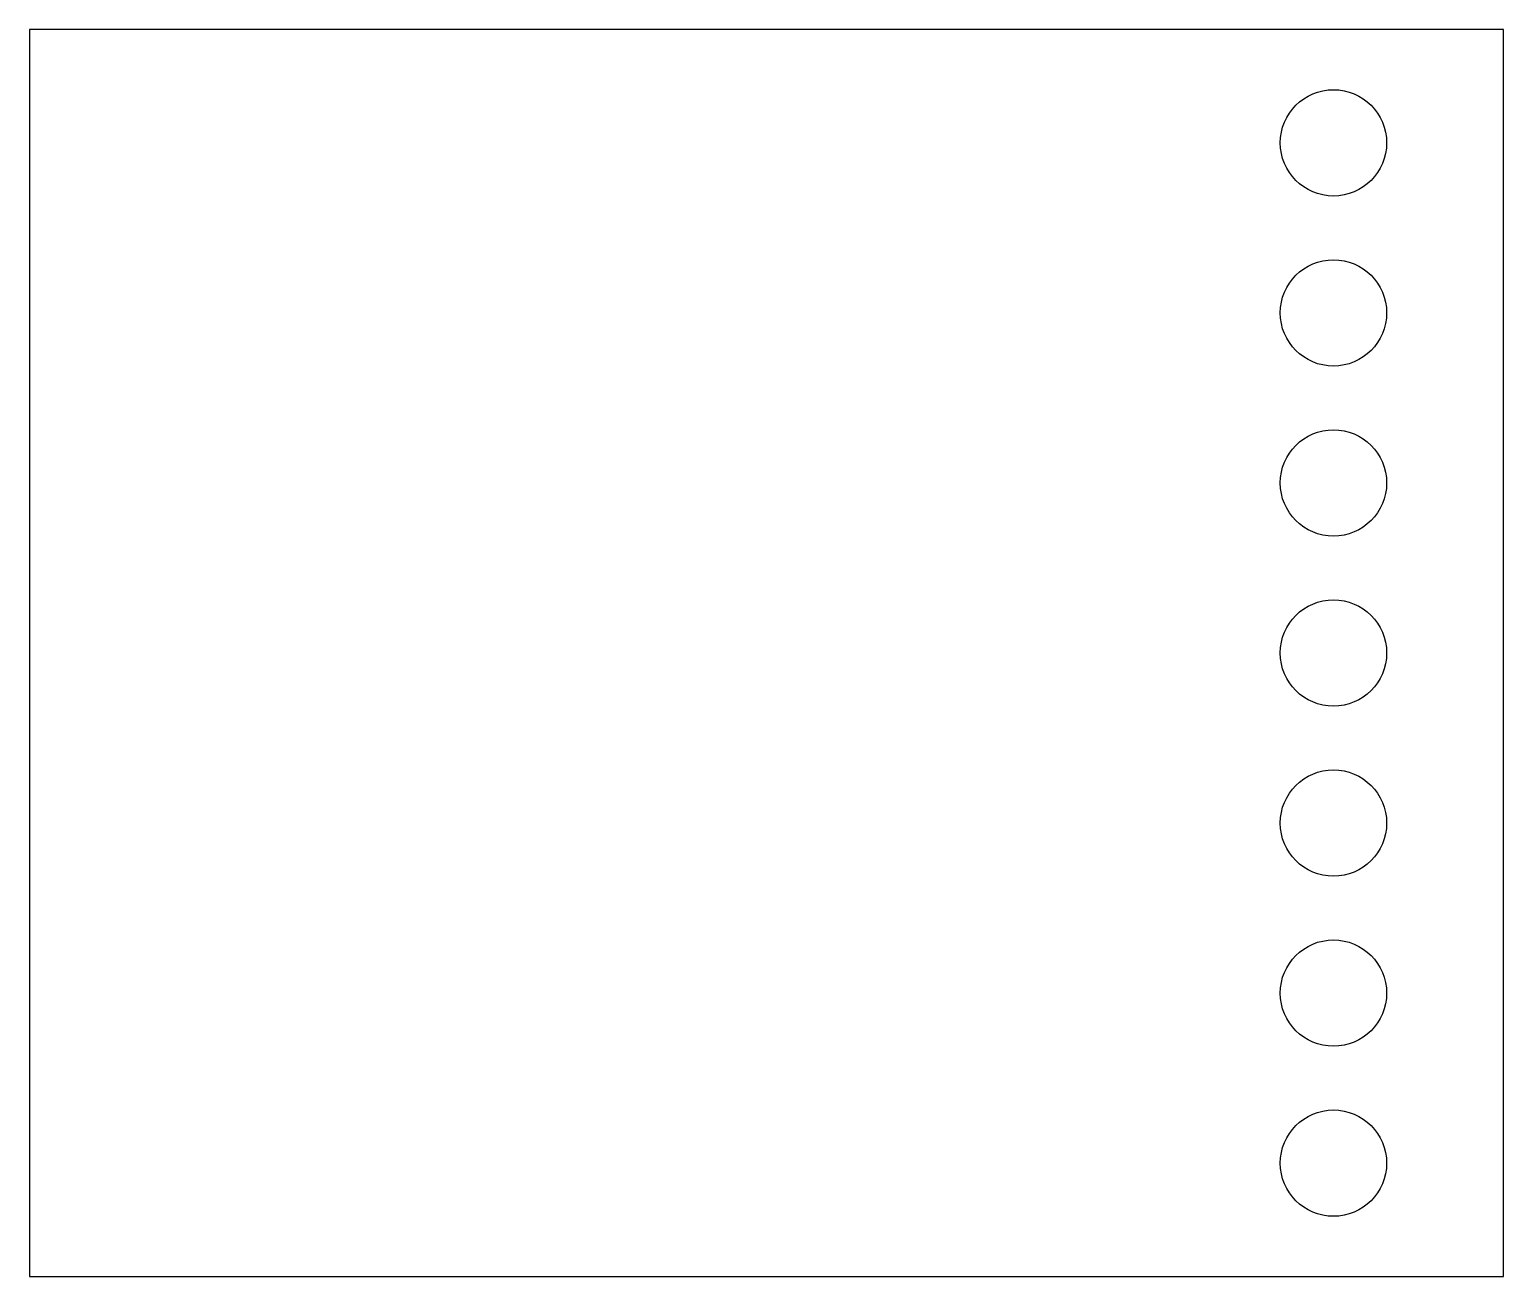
# Model space of a CAD drawing. Extents: x 0 to 1.3, y 0 to 1.1.
import ezdxf

# ---------------------------------------------------------------- set-up
doc = ezdxf.new("R2010")
doc.units = 0
doc.layers.add('20', color=7, linetype='CONTINUOUS')

msp = doc.modelspace()

# ---------------------------------------------------------------- linework, layer by layer
at = {"layer": '20'}
for p, q in [((1.3, 1.1), (0, 1.1)), ((0, 1.1), (0, 0)), ((1.3, 0), (1.3, 1.1)), ((0, 0), (1.3, 0))]:
    msp.add_line(p, q, dxfattribs=at)
for centre in [(1.15, 1), (1.15, 0.85), (1.15, 0.7), (1.15, 0.55), (1.15, 0.4), (1.15, 0.25), (1.15, 0.1)]:
    msp.add_circle(centre, 0.0469, dxfattribs=at)

doc.saveas('drawing.dxf')
